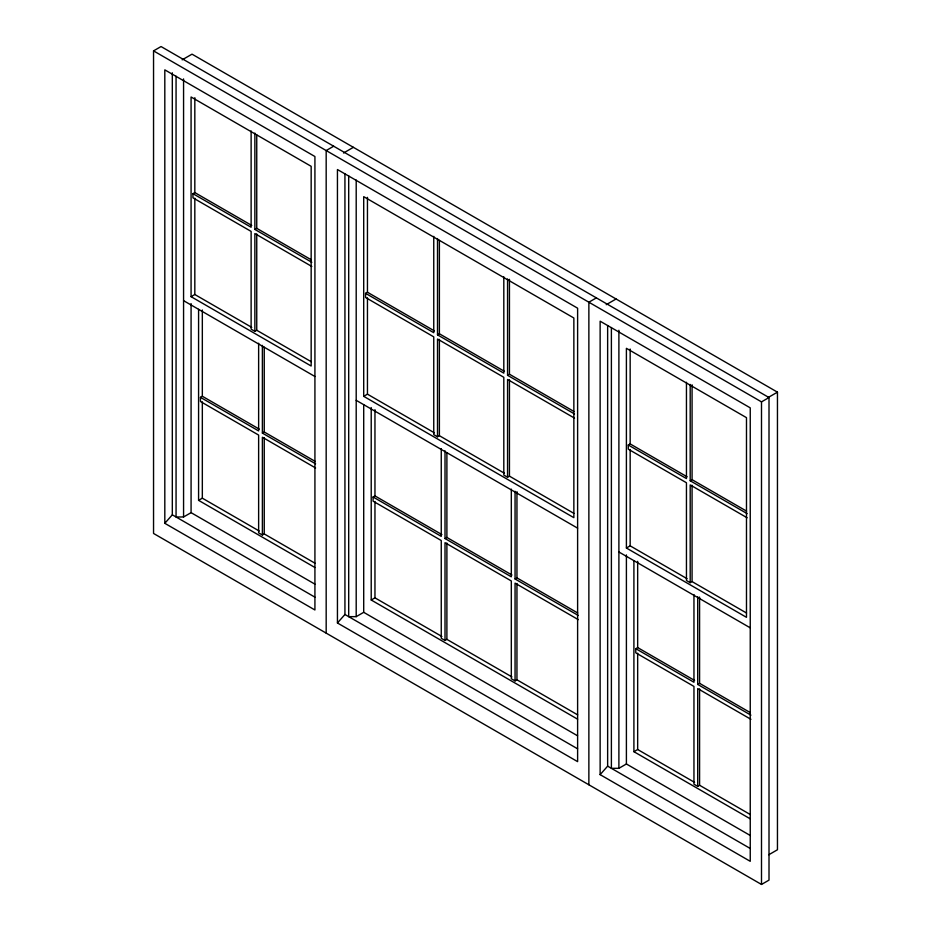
<?xml version="1.0" encoding="UTF-8"?>
<svg xmlns="http://www.w3.org/2000/svg" width="931" height="931" viewBox="0 0 931 931"><rect width="100%" height="100%" fill="white"/><g stroke="black" fill="none" stroke-linecap="round" stroke-linejoin="round"><path stroke-width="1.4" d="M164.81 523.315L164.81 69.86L314.922 156.524L314.922 609.98L164.81 523.315L172.316 514.82L172.316 72.804M337.441 622.979L337.441 169.535L577.616 308.196L577.616 761.639L337.441 622.979L344.935 614.483L344.935 173.922M600.134 774.639L600.134 321.195L750.246 407.859L750.246 861.315L600.134 774.639L607.64 766.155L607.64 325.582M153.545 50.879L161.051 46.55L769.006 397.549L769.006 880.121L761.5 884.45L153.545 533.451L153.545 50.879L761.5 401.878L769.006 397.549M182.162 59.84L192.019 54.161L777.455 392.16L777.455 849.759L768.831 854.739M311.21 361.694L256.747 330.261L254.873 331.343L251.126 329.178L251.126 231.412L192.95 197.826L192.95 193.671L194.823 192.589L251.754 225.453M333.682 146.214L326.176 150.554L326.176 633.115M343.539 153.01L353.384 147.319M254.873 133.098L254.873 229.422L256.747 228.339L311.21 259.772M191.076 296.675L311.163 366.011L311.163 166.323L191.076 96.987L191.076 296.675L194.823 294.51L251.754 327.375M504.439 473.262L439.385 435.696L437.512 436.779L433.753 434.614L433.753 336.859L365.58 297.501L365.58 293.335L367.454 292.253L434.393 330.901M315.004 563.22L264.253 533.928L262.379 535.011L258.632 532.846L258.632 435.08L200.456 401.494L200.456 397.339L202.33 396.257L259.26 429.121M262.379 345.389L262.379 433.09L264.253 432.007L315.004 461.299M437.512 238.534L437.512 334.857L439.385 333.775L504.439 371.341M363.707 396.338L573.857 517.671L573.857 317.995L363.707 196.662L363.707 396.338L367.454 394.174L434.393 432.822M198.582 309.336L198.582 500.343L202.33 498.178L259.26 531.042M176.064 76.226L176.064 516.984L183.57 516.984L191.076 512.655L314.922 584.144M596.375 297.885L588.869 302.214L588.869 784.786M606.232 304.681L616.078 298.991M507.558 278.986L507.558 375.309L509.443 374.227L573.892 411.444M511.945 676.93L446.892 639.376L445.018 640.458L441.259 638.282L441.259 540.527L373.087 501.169L373.087 497.003L374.96 495.92L441.899 534.569M437.512 436.779L437.512 339.024L503.811 377.299L503.811 475.066L507.558 477.231L509.443 476.148L573.892 513.365M445.018 450.837L445.018 538.537L446.892 537.455L511.945 575.009M746.534 613.029L692.07 581.596L690.197 582.678L686.45 580.502L686.45 482.747L628.274 449.161L628.274 445.006L630.159 443.924L687.09 476.788M371.213 407.557L371.213 600.006L374.96 597.842L441.899 636.49M348.694 175.889L348.694 616.648L356.201 616.648L363.707 612.319L577.557 735.781M767.598 397.84L777.455 392.16M515.064 491.277L515.064 578.977L516.949 577.895L577.686 612.959M690.197 384.433L690.197 480.757L692.07 479.663L746.534 511.107M626.4 548.01L746.487 617.334L746.487 417.658L626.4 348.322L626.4 548.01L630.159 545.845L687.09 578.71M445.018 640.458L445.018 542.692L511.317 580.967L511.317 678.734L515.064 680.898L516.949 679.816L577.686 714.88M750.328 814.555L699.577 785.264L697.703 786.346L693.956 784.181L693.956 686.415L635.78 652.829L635.78 648.674L637.665 647.592L694.596 680.456M697.703 596.724L697.703 684.425L699.577 683.342L750.328 712.634M633.906 560.671L633.906 751.678L637.665 749.513L694.596 782.377M611.388 327.549L611.388 768.319L618.894 768.319L626.4 763.979L750.246 835.479M192.95 193.671L251.126 227.257L251.126 130.934M254.873 229.422L311.804 262.286M365.58 293.335L433.753 332.693L433.753 236.369M437.512 334.857L503.811 373.145L503.811 276.821M507.558 375.309L574.497 413.958M628.274 445.006L686.45 478.581L686.45 382.257M690.197 480.757L747.128 513.621M311.804 266.452L254.873 233.576L254.873 331.343M574.497 418.112L507.558 379.464L507.558 477.231M747.128 517.776L690.197 484.911L690.197 582.678M183.57 300.655L314.922 376.496M356.201 400.33L577.592 528.145M618.894 551.99L750.246 627.831M200.456 397.339L258.632 430.925L258.632 343.225M262.379 433.09L315.597 463.813M373.087 497.003L441.259 536.361L441.259 448.672M445.018 538.537L511.317 576.813L511.317 489.112M515.064 578.977L578.291 615.472M635.78 648.674L693.956 682.26L693.956 594.56M697.703 684.425L750.921 715.148M315.597 467.979L262.379 437.244L262.379 535.011M578.291 619.639L515.064 583.132L515.064 680.898M750.921 719.302L697.703 688.579L697.703 786.346M198.582 500.343L314.922 567.514M371.213 600.006L577.592 719.163M633.906 751.678L750.246 818.838M172.316 514.82L314.922 597.155M344.935 614.483L577.592 748.803M607.64 766.155L750.246 848.478M761.5 401.878L761.5 884.45M699.577 597.074L699.577 683.342M699.577 688.94L699.577 785.264M692.07 384.782L692.07 479.663M692.07 485.26L692.07 581.596M637.665 561.323L637.665 647.592M637.665 653.19L637.665 749.513M630.159 349.032L630.159 443.924M630.159 449.522L630.159 545.845M626.4 554.923L626.4 763.979M618.894 330.249L618.894 768.319M516.949 491.638L516.949 577.895M516.949 583.493L516.949 679.816M509.443 279.335L509.443 374.227M509.443 379.825L509.443 476.148M446.892 452.629L446.892 537.455M446.892 543.052L446.892 639.376M439.385 240.326L439.385 333.775M439.385 339.373L439.385 435.696M374.96 409.663L374.96 495.92M374.96 501.518L374.96 597.842M367.454 197.36L367.454 292.253M367.454 297.85L367.454 394.174M363.707 404.706L363.707 612.319M356.201 180.032L356.201 616.648M264.253 347.182L264.253 432.007M264.253 437.605L264.253 533.928M256.747 134.89L256.747 228.339M256.747 233.937L256.747 330.261M202.33 310L202.33 396.257M202.33 401.855L202.33 498.178M194.823 97.697L194.823 192.589M194.823 198.187L194.823 294.51M191.076 303.587L191.076 512.655M183.57 78.914L183.57 516.984"/></g></svg>
